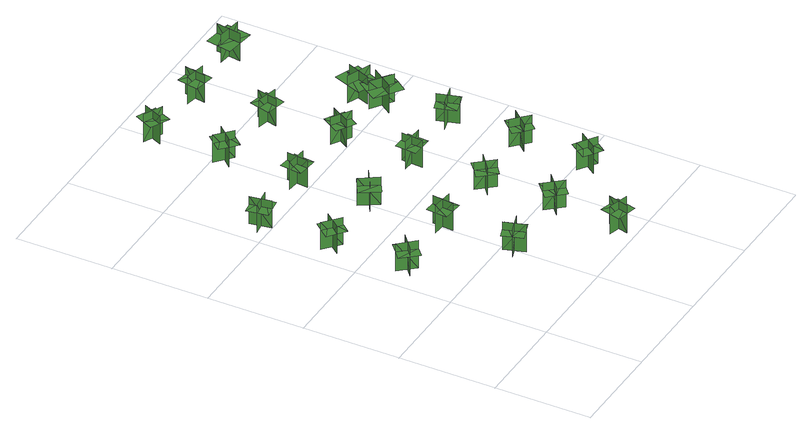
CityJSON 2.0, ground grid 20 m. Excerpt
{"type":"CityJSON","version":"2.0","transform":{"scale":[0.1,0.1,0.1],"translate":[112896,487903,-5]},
"CityObjects":{
"tree1":{"type":"SolitaryVegetationObject","geometry":[{"type":"MultiSurface","lod":"1","boundaries":[[[0,1,2]],[[0,2,3]],[[4,5,6]],[[4,6,7]],[[8,9,10]],[[8,10,11]],[[8,11,12]],[[8,12,13]]]}]},
"tree2":{"type":"SolitaryVegetationObject","geometry":[{"type":"MultiSurface","lod":"1","boundaries":[[[14,15,16]],[[14,16,17]],[[18,19,20]],[[18,20,21]],[[22,23,24]],[[22,24,25]],[[22,25,26]],[[22,26,27]]]}]},
"tree3":{"type":"SolitaryVegetationObject","geometry":[{"type":"MultiSurface","lod":"1","boundaries":[[[28,29,30]],[[28,30,31]],[[32,33,34]],[[32,34,35]],[[36,37,38]],[[36,38,39]],[[36,39,40]],[[36,40,41]]]}]},
"tree4":{"type":"SolitaryVegetationObject","geometry":[{"type":"MultiSurface","lod":"1","boundaries":[[[42,43,44]],[[42,44,45]],[[46,47,48]],[[46,48,49]],[[50,51,52]],[[50,52,53]],[[50,53,54]],[[50,54,55]]]}]},
"tree5":{"type":"SolitaryVegetationObject","geometry":[{"type":"MultiSurface","lod":"1","boundaries":[[[56,57,58]],[[56,58,59]],[[60,61,62]],[[60,62,63]],[[64,65,66]],[[64,66,67]],[[64,67,68]],[[64,68,69]]]}]},
"tree6":{"type":"SolitaryVegetationObject","geometry":[{"type":"MultiSurface","lod":"1","boundaries":[[[70,71,72]],[[70,72,73]],[[74,75,76]],[[74,76,77]],[[78,79,80]],[[78,80,81]],[[78,81,82]],[[78,82,83]]]}]},
"tree7":{"type":"SolitaryVegetationObject","geometry":[{"type":"MultiSurface","lod":"1","boundaries":[[[84,85,86]],[[84,86,87]],[[88,89,90]],[[88,90,91]],[[92,93,94]],[[92,94,95]],[[92,95,96]],[[92,96,97]]]}]},
"tree8":{"type":"SolitaryVegetationObject","geometry":[{"type":"MultiSurface","lod":"1","boundaries":[[[98,99,100]],[[98,100,101]],[[102,103,104]],[[102,104,105]],[[106,107,108]],[[106,108,109]],[[106,109,110]],[[106,110,111]]]}]},
"tree9":{"type":"SolitaryVegetationObject","geometry":[{"type":"MultiSurface","lod":"1","boundaries":[[[112,113,114]],[[112,114,115]],[[116,117,118]],[[116,118,119]],[[120,121,122]],[[120,122,123]],[[120,123,124]],[[120,124,125]]]}]},
"tree10":{"type":"SolitaryVegetationObject","geometry":[{"type":"MultiSurface","lod":"1","boundaries":[[[126,127,128]],[[126,128,129]],[[130,131,132]],[[130,132,133]],[[134,135,136]],[[134,136,137]],[[134,137,138]],[[134,138,139]]]}]},
"tree11":{"type":"SolitaryVegetationObject","geometry":[{"type":"MultiSurface","lod":"1","boundaries":[[[140,141,142]],[[140,142,143]],[[144,145,146]],[[144,146,147]],[[148,149,150]],[[148,150,151]],[[148,151,152]],[[148,152,153]]]}]},
"tree12":{"type":"SolitaryVegetationObject","geometry":[{"type":"MultiSurface","lod":"1","boundaries":[[[154,155,156]],[[154,156,157]],[[158,159,160]],[[158,160,161]],[[162,163,164]],[[162,164,165]],[[162,165,166]],[[162,166,167]]]}]},
"tree13":{"type":"SolitaryVegetationObject","geometry":[{"type":"MultiSurface","lod":"1","boundaries":[[[168,169,170]],[[168,170,171]],[[172,173,174]],[[172,174,175]],[[176,177,178]],[[176,178,179]],[[176,179,180]],[[176,180,181]]]}]},
"tree14":{"type":"SolitaryVegetationObject","geometry":[{"type":"MultiSurface","lod":"1","boundaries":[[[182,183,184]],[[182,184,185]],[[186,187,188]],[[186,188,189]],[[190,191,192]],[[190,192,193]],[[190,193,194]],[[190,194,195]]]}]},
"tree15":{"type":"SolitaryVegetationObject","geometry":[{"type":"MultiSurface","lod":"1","boundaries":[[[196,197,198]],[[196,198,199]],[[200,201,202]],[[200,202,203]],[[204,205,206]],[[204,206,207]],[[204,207,208]],[[204,208,209]]]}]},
"tree16":{"type":"SolitaryVegetationObject","geometry":[{"type":"MultiSurface","lod":"1","boundaries":[[[210,211,212]],[[210,212,213]],[[214,215,216]],[[214,216,217]],[[218,219,220]],[[218,220,221]],[[218,221,222]],[[218,222,223]]]}]},
"tree17":{"type":"SolitaryVegetationObject","geometry":[{"type":"MultiSurface","lod":"1","boundaries":[[[224,225,226]],[[224,226,227]],[[228,229,230]],[[228,230,231]],[[232,233,234]],[[232,234,235]],[[232,235,236]],[[232,236,237]]]}]},
"tree18":{"type":"SolitaryVegetationObject","geometry":[{"type":"MultiSurface","lod":"1","boundaries":[[[238,239,240]],[[238,240,241]],[[242,243,244]],[[242,244,245]],[[246,247,248]],[[246,248,249]],[[246,249,250]],[[246,250,251]]]}]},
"tree19":{"type":"SolitaryVegetationObject","geometry":[{"type":"MultiSurface","lod":"1","boundaries":[[[252,253,254]],[[252,254,255]],[[256,257,258]],[[256,258,259]],[[260,261,262]],[[260,262,263]],[[260,263,264]],[[260,264,265]]]}]},
"tree20":{"type":"SolitaryVegetationObject","geometry":[{"type":"MultiSurface","lod":"1","boundaries":[[[266,267,268]],[[266,268,269]],[[270,271,272]],[[270,272,273]],[[274,275,276]],[[274,276,277]],[[274,277,278]],[[274,278,279]]]}]},
"tree21":{"type":"SolitaryVegetationObject","geometry":[{"type":"MultiSurface","lod":"1","boundaries":[[[280,281,282]],[[280,282,283]],[[284,285,286]],[[284,286,287]],[[288,289,290]],[[288,290,291]],[[288,291,292]],[[288,292,293]]]}]},
"tree22":{"type":"SolitaryVegetationObject","geometry":[{"type":"MultiSurface","lod":"1","boundaries":[[[294,295,296]],[[294,296,297]],[[298,299,300]],[[298,300,301]],[[302,303,304]],[[302,304,305]],[[302,305,306]],[[302,306,307]]]}]}
},
"vertices":[
[29,300,10],[62,329,10],[62,329,72],[29,300,72],[58,298,10],[29,331,10],[29,331,72],[58,298,72],[58,298,54],[75,312,54],[46,346,54],[29,331,54],[13,317,54],[42,283,54],
[57,455,11],[23,484,11],[23,484,72],[57,455,72],[54,485,11],[26,451,11],[26,451,72],[54,485,72],[54,485,55],[37,499,55],[9,465,55],[26,451,55],[43,437,55],[71,470,55],
[42,596,10],[35,640,10],[35,640,71],[42,596,71],[60,620,10],[16,613,10],[16,613,71],[60,620,71],[60,620,54],[56,642,54],[12,635,54],[16,613,54],[19,591,54],[63,598,54],
[188,192,6],[202,150,6],[202,150,68],[188,192,68],[175,165,6],[217,179,6],[217,179,68],[175,165,68],[175,165,51],[182,144,51],[224,158,51],[217,179,51],[210,200,51],[168,186,51],
[215,319,10],[171,323,10],[171,323,72],[215,319,72],[196,342,10],[192,298,10],[192,298,72],[196,342,72],[196,342,54],[174,344,54],[170,300,54],[192,298,54],[214,296,54],[218,340,54],
[177,463,7],[214,486,7],[214,486,69],[177,463,69],[206,456,7],[182,493,7],[182,493,69],[206,456,69],[206,456,52],[224,468,52],[201,505,52],[182,493,52],[163,482,52],[187,444,52],
[337,12,10],[348,55,10],[348,55,72],[337,12,72],[362,27,10],[320,38,10],[320,38,72],[362,27,72],[362,27,55],[368,48,55],[325,60,55],[320,38,55],[314,17,55],[357,6,55],
[209,621,10],[165,625,10],[165,625,71],[209,621,71],[191,643,10],[186,599,10],[186,599,71],[191,643,71],[191,643,54],[169,646,54],[164,602,54],[186,599,54],[208,597,54],[213,641,54],
[328,183,10],[357,150,10],[357,150,71],[328,183,71],[326,154,10],[359,183,10],[359,183,71],[326,154,71],[326,154,54],[341,137,54],[374,166,54],[359,183,54],[344,200,54],[311,170,54],
[206,761,10],[173,790,10],[173,790,72],[206,761,72],[205,790,10],[175,757,10],[175,757,72],[205,790,72],[205,790,54],[188,805,54],[159,772,54],[175,757,54],[192,742,54],[221,775,54],
[359,325,7],[325,297,7],[325,297,68],[359,325,68],[329,328,7],[358,294,7],[358,294,68],[329,328,68],[329,328,51],[312,314,51],[340,280,51],[358,294,51],[375,308,51],[346,343,51],
[199,944,9],[180,904,9],[180,904,71],[199,944,71],[171,934,9],[211,915,9],[211,915,71],[171,934,71],[171,934,54],[162,914,54],[202,895,54],[211,915,54],[221,935,54],[181,954,54],
[344,486,11],[341,442,11],[341,442,72],[344,486,72],[322,467,11],[366,464,11],[366,464,72],[322,467,72],[322,467,55],[320,445,55],[365,442,55],[366,464,55],[367,486,55],[323,489,55],
[325,625,11],[363,601,11],[363,601,72],[325,625,72],[332,596,11],[355,634,11],[355,634,72],[332,596,72],[332,596,55],[350,584,55],[374,622,55],[355,634,55],[336,645,55],[313,608,55],
[508,165,8],[471,190,8],[471,190,69],[508,165,69],[503,194,8],[477,157,8],[477,157,69],[503,194,69],[503,194,52],[485,206,52],[459,170,52],[477,157,52],[495,145,52],[521,181,52],
[334,744,7],[344,787,7],[344,787,68],[334,744,68],[359,760,7],[316,770,7],[316,770,68],[359,760,68],[359,760,51],[364,781,51],[321,791,51],[316,770,51],[311,748,51],[354,738,51],
[478,334,7],[511,304,7],[511,304,69],[478,334,69],[479,304,7],[509,337,7],[509,337,69],[479,304,69],[479,304,52],[495,289,52],[525,322,52],[509,337,52],[493,352,52],[463,320,52],
[336,895,8],[344,939,8],[344,939,69],[336,895,69],[361,912,8],[317,920,8],[317,920,69],[361,912,69],[361,912,52],[364,934,52],[321,942,52],[317,920,52],[313,898,52],[357,890,52],
[513,477,8],[470,465,8],[470,465,69],[513,477,69],[487,492,8],[500,449,8],[500,449,69],[487,492,69],[487,492,52],[466,485,52],[478,443,52],[500,449,52],[521,456,52],[508,498,52],
[506,628,2],[506,628,64],[475,584,64],[475,584,2],[511,592,2],[511,592,64],[469,622,64],[469,622,2],[518,588,44],[533,610,44],[481,647,44],[465,625,44],[450,603,44],[502,566,44],
[467,666,1],[467,666,63],[517,646,63],[517,646,1],[500,680,1],[500,680,63],[482,632,63],[482,632,1],[503,687,43],[478,697,43],[455,637,43],[480,627,43],[505,617,43],[528,677,43],
[485,900,6],[485,900,68],[493,953,68],[493,953,6],[465,929,6],[465,929,68],[516,922,68],[516,922,6],[457,931,47],[453,904,47],[516,895,47],[520,921,47],[524,948,47],[461,957,47]
]}
